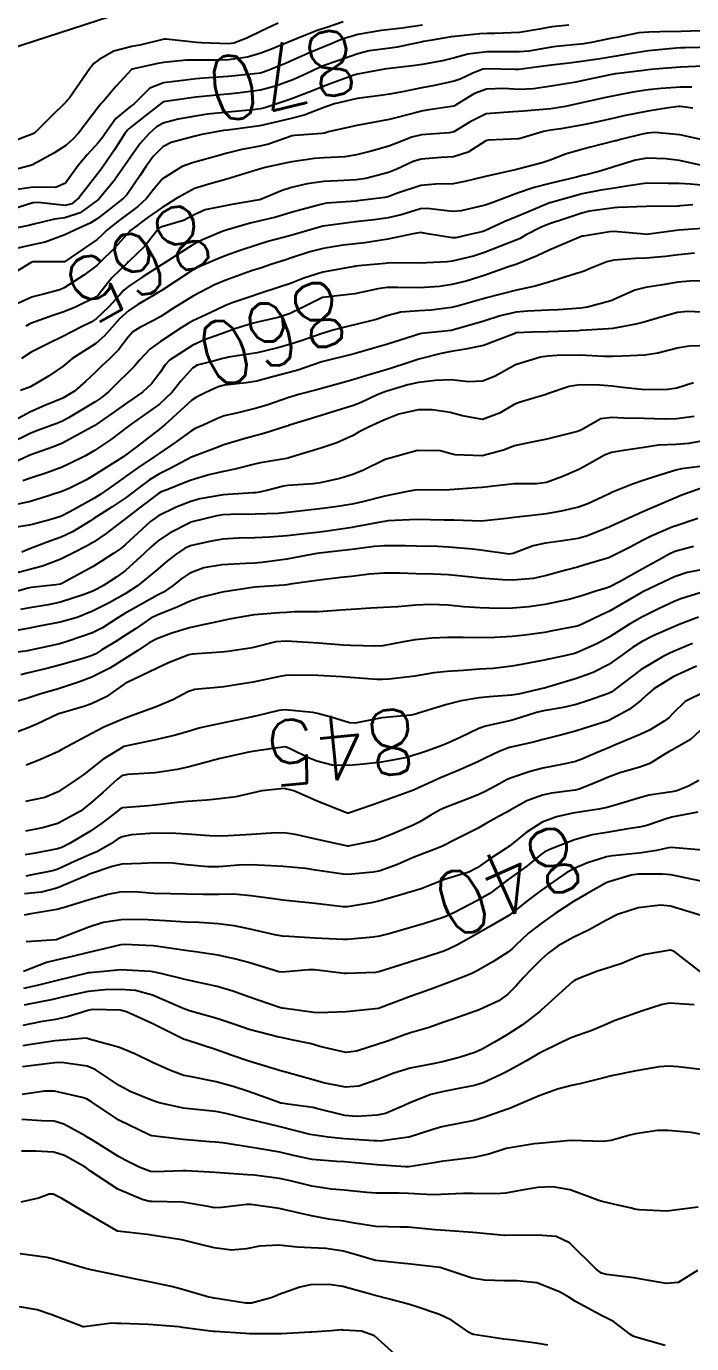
# Model space of a CAD drawing. Header units: metres. Extents: x 307586 to 320046, y 7427249 to 7434250.
# Drawn here: x 319709.1 to 319750.3, y 7429162.3 to 7429243.9 of the extents above; entities that cross this region are included whole.
import ezdxf
from ezdxf.enums import TextEntityAlignment as Align

# ---------------------------------------------------------------- set-up
doc = ezdxf.new("R2010")
doc.units = ezdxf.units.M
doc.header["$MEASUREMENT"] = 0
for name, color, linetype in [('Cotas', 45, 'Continuous'), ('Curvas de Nivel 1m', 11, 'Continuous'), ('Curvas de Nivel 5m', 15, 'Continuous'), ('Vias Primárias', 230, 'Continuous')]:
    doc.layers.add(name, color=color, linetype=linetype)
doc.styles.add('Style-STANDARD', font='STANDARD.shx')

msp = doc.modelspace()

# ---------------------------------------------------------------- linework, layer by layer
at = {"layer": 'Curvas de Nivel 1m', "flags": 128}
for points, elevation in [([(319728.719, 7429244.199), (319727.63, 7429243.833), (319727.099, 7429243.664), (319725.816, 7429243.148), (319725.682, 7429243.089), (319725.622, 7429243.064), (319724.262, 7429242.515), (319723.609, 7429242.255), (319722.786, 7429242.002), (319721.603, 7429241.847), (319720.984, 7429241.825), (319719.602, 7429241.831), (319719.011, 7429241.819), (319717.599, 7429241.68), (319717.243, 7429241.609), (319715.651, 7429241.269), (319715.608, 7429241.255), (319715.593, 7429241.247), (319714.655, 7429240.207), (319713.866, 7429239.287), (319713.729, 7429239.131), (319713.569, 7429238.939), (319712.315, 7429237.309), (319711.956, 7429236.905), (319711.541, 7429236.541), (319710.799, 7429236.063), (319709.523, 7429235.357), (319709.483, 7429235.341), (319707.517, 7429234.801)], 872), ([(319724.675, 7429244.117), (319723.627, 7429243.628), (319722.739, 7429243.183), (319721.938, 7429242.875), (319721.617, 7429242.834), (319719.945, 7429242.89), (319719.618, 7429242.912), (319717.749, 7429243.12), (319717.621, 7429243.117), (319716.12, 7429242.76), (319715.614, 7429242.667), (319714.508, 7429242.382), (319713.602, 7429241.874), (319713.278, 7429241.615), (319713.024, 7429241.299), (319711.775, 7429239.517), (319711.622, 7429239.319), (319711.572, 7429239.261), (319710.593, 7429238.3), (319709.643, 7429237.339), (319709.59, 7429237.302), (319709.552, 7429237.284), (319708.155, 7429236.75)], 873), ([(319733.632, 7429243.983), (319732.372, 7429243.81), (319731.629, 7429243.722), (319731.058, 7429243.656), (319729.626, 7429243.418), (319728.653, 7429243.115), (319727.93, 7429242.813), (319727.616, 7429242.687), (319726.514, 7429242.237), (319725.603, 7429241.825), (319725.132, 7429241.622), (319724.006, 7429241.166), (319723.708, 7429241.053), (319723.591, 7429241.022), (319723.412, 7429240.994), (319721.589, 7429240.814), (319720.089, 7429240.714), (319719.587, 7429240.669), (319718.949, 7429240.592), (319717.585, 7429240.412), (319716.743, 7429240.097), (319715.912, 7429239.267), (319715.743, 7429239.096), (319715.57, 7429238.973), (319714.63, 7429238.211), (319713.962, 7429237.286), (319713.805, 7429237.031), (319713.544, 7429236.693), (319712.865, 7429235.968), (319712.309, 7429235.308), (319711.512, 7429234.196), (319710.904, 7429233.931), (319709.509, 7429233.955), (319707.843, 7429233.701)], 871), ([(319750.839, 7429243.64), (319749.63, 7429243.596), (319748.326, 7429243.575), (319747.63, 7429243.566), (319747.016, 7429243.509), (319745.626, 7429243.232), (319745.359, 7429243.18), (319744.083, 7429242.925), (319743.697, 7429242.854), (319743.622, 7429242.842), (319741.898, 7429242.677), (319741.618, 7429242.639), (319740.199, 7429242.389), (319739.613, 7429242.33), (319738.278, 7429242.335), (319737.613, 7429242.333), (319736.439, 7429242.193), (319735.607, 7429241.958), (319734.87, 7429241.772), (319733.6, 7429241.554), (319733.163, 7429241.493), (319731.596, 7429241.305), (319731.398, 7429241.28), (319730.359, 7429241.092), (319729.718, 7429240.973), (319729.591, 7429240.947), (319729.379, 7429240.891), (319727.584, 7429240.23), (319726.805, 7429239.914), (319725.576, 7429239.448), (319725.355, 7429239.372), (319724.726, 7429239.158), (319723.863, 7429238.874), (319723.569, 7429238.805), (319723.139, 7429238.747), (319721.567, 7429238.605), (319720.305, 7429238.473), (319719.564, 7429238.359), (319718.493, 7429238.167), (319717.56, 7429237.92), (319717.135, 7429237.676), (319716.671, 7429237.259), (319716.143, 7429236.665), (319715.531, 7429235.82), (319715.31, 7429235.488), (319715.167, 7429235.274), (319714.491, 7429234.303), (319713.65, 7429233.289), (319713.573, 7429233.218), (319713.501, 7429233.159), (319712.433, 7429232.362), (319711.484, 7429232.051), (319710.833, 7429231.976), (319709.477, 7429231.638), (319709.243, 7429231.576), (319708.082, 7429231.361)], 869), ([(319751.621, 7429242.625), (319749.883, 7429242.595), (319749.62, 7429242.585), (319749.321, 7429242.565), (319747.618, 7429242.399), (319746.325, 7429242.193), (319745.615, 7429242.073), (319744.619, 7429241.914), (319743.605, 7429241.754), (319742.879, 7429241.666), (319741.601, 7429241.516), (319741.117, 7429241.448), (319739.597, 7429241.242), (319739.345, 7429241.236), (319737.597, 7429241.293), (319737.352, 7429241.257), (319736.737, 7429241.019), (319735.959, 7429240.656), (319735.588, 7429240.513), (319734.373, 7429240.254), (319733.584, 7429240.112), (319732.376, 7429239.863), (319731.579, 7429239.712), (319731.026, 7429239.638), (319729.576, 7429239.451), (319728.164, 7429239.121), (319727.571, 7429238.903), (319726.289, 7429238.419), (319725.564, 7429238.235), (319724.698, 7429238.022), (319723.559, 7429237.761), (319721.884, 7429237.523), (319721.556, 7429237.491), (319721.3, 7429237.458), (319719.966, 7429237.216), (319719.628, 7429237.143), (319719.551, 7429237.122), (319718.059, 7429236.729), (319717.541, 7429236.46), (319716.936, 7429235.852), (319716.509, 7429235.26), (319716.117, 7429234.664), (319715.508, 7429233.758), (319715.306, 7429233.471), (319715.117, 7429233.274), (319714.212, 7429232.563), (319713.483, 7429231.985), (319713.053, 7429231.722), (319712.142, 7429231.31), (319711.47, 7429230.998), (319710.252, 7429230.545), (319709.463, 7429230.374), (319708.189, 7429230.088)], 868), ([(319750.997, 7429241.458), (319749.608, 7429241.391), (319747.982, 7429241.26), (319747.606, 7429241.221), (319747.317, 7429241.181), (319745.604, 7429240.977), (319745.546, 7429240.968), (319745.253, 7429240.913), (319743.891, 7429240.626), (319743.589, 7429240.562), (319743.116, 7429240.464), (319741.585, 7429240.204), (319740.505, 7429240.05), (319739.583, 7429240.014), (319738.651, 7429240.061), (319737.583, 7429240.017), (319736.838, 7429239.76), (319735.664, 7429239.029), (319735.612, 7429238.99), (319735.572, 7429238.974), (319733.897, 7429238.719), (319733.569, 7429238.658), (319733.022, 7429238.513), (319731.564, 7429238.152), (319730.661, 7429237.99), (319729.56, 7429237.772), (319727.811, 7429237.381), (319727.555, 7429237.302), (319727.413, 7429237.273), (319725.713, 7429237.148), (319725.568, 7429237.134), (319725.553, 7429237.135), (319724.082, 7429236.627), (319723.543, 7429236.497), (319722.443, 7429236.283), (319721.536, 7429236.063), (319720.86, 7429235.879), (319719.527, 7429235.5), (319719.312, 7429235.437), (319718.749, 7429235.232), (319717.515, 7429234.48), (319716.957, 7429233.807), (319716.527, 7429233.26), (319715.993, 7429232.767), (319715.49, 7429232.386), (319714.853, 7429231.905), (319714.084, 7429231.284), (319713.771, 7429230.986), (319713.467, 7429230.723), (319711.453, 7429229.32), (319709.471, 7429229.322), (319709.453, 7429229.314), (319709.397, 7429229.285), (319707.44, 7429228.11)], 867), ([(319750.295, 7429240.151), (319749.592, 7429240.15), (319748.395, 7429240.073), (319747.589, 7429239.979), (319746.647, 7429239.839), (319745.584, 7429239.639), (319744.984, 7429239.511), (319743.576, 7429239.198), (319742.481, 7429238.946), (319741.571, 7429238.802), (319739.88, 7429238.667), (319739.569, 7429238.636), (319739.208, 7429238.625), (319737.568, 7429238.506), (319736.573, 7429238.009), (319735.556, 7429237.385), (319735.274, 7429237.315), (319733.554, 7429237.206), (319732.952, 7429237.059), (319731.967, 7429236.653), (319731.544, 7429236.496), (319730.444, 7429236.186), (319729.536, 7429235.95), (319728.809, 7429235.836), (319727.533, 7429235.775), (319726.936, 7429235.731), (319725.528, 7429235.519), (319725.222, 7429235.458), (319723.885, 7429235.166), (319723.593, 7429235.098), (319723.522, 7429235.076), (319723.383, 7429235.033), (319721.515, 7429234.442), (319720.537, 7429234.186), (319719.509, 7429233.871), (319718.353, 7429233.237), (319717.831, 7429232.912), (319717.495, 7429232.704), (319716.642, 7429232.102), (319715.532, 7429231.269), (319715.502, 7429231.241), (319715.472, 7429231.209), (319714.559, 7429230.182), (319713.641, 7429229.288), (319713.547, 7429229.194), (319713.451, 7429229.101), (319712.651, 7429228.508), (319711.437, 7429227.717), (319711.161, 7429227.597), (319710.146, 7429227.333), (319709.577, 7429227.192), (319709.43, 7429227.144), (319708.189, 7429226.591)], 866), ([(319751.141, 7429236.844), (319749.556, 7429237.206), (319748.016, 7429237.341), (319747.557, 7429237.297), (319747.217, 7429237.232), (319745.89, 7429236.907), (319745.626, 7429236.836), (319745.552, 7429236.819), (319744.03, 7429236.441), (319743.544, 7429236.316), (319742.479, 7429236.005), (319741.533, 7429235.635), (319741.038, 7429235.457), (319739.524, 7429235.061), (319739.455, 7429235.05), (319739.17, 7429234.985), (319737.519, 7429234.619), (319736.236, 7429234.302), (319735.514, 7429234.168), (319734.417, 7429234.138), (319733.513, 7429234.06), (319732.007, 7429233.571), (319731.506, 7429233.361), (319731.282, 7429233.306), (319729.601, 7429233.099), (319729.513, 7429233.09), (319727.671, 7429232.956), (319727.5, 7429232.926), (319726.08, 7429232.559), (319725.491, 7429232.381), (319724.547, 7429232.1), (319723.483, 7429231.845), (319722.942, 7429231.717), (319721.474, 7429231.297), (319721.402, 7429231.273), (319721.226, 7429231.202), (319719.991, 7429230.692), (319719.465, 7429230.425), (319717.617, 7429229.248), (319717.452, 7429229.139), (319716.314, 7429228.392), (319715.439, 7429227.832), (319715.136, 7429227.573), (319714.872, 7429227.276), (319714.182, 7429226.522), (319713.411, 7429225.805), (319713.101, 7429225.601), (319712.512, 7429225.303), (319711.397, 7429224.718), (319710.454, 7429224.267), (319709.387, 7429223.728), (319708.782, 7429223.349)], 864), ([(319751.112, 7429235.262), (319749.534, 7429235.605), (319748.692, 7429235.717), (319747.536, 7429235.75), (319746.802, 7429235.629), (319745.528, 7429235.226), (319745.291, 7429235.148), (319744.541, 7429234.92), (319743.733, 7429234.716), (319743.52, 7429234.671), (319743.161, 7429234.577), (319741.515, 7429234.187), (319740.543, 7429233.939), (319739.509, 7429233.579), (319737.976, 7429233.003), (319737.632, 7429232.877), (319737.5, 7429232.836), (319736.022, 7429232.498), (319735.494, 7429232.456), (319733.911, 7429232.632), (319733.496, 7429232.607), (319732.309, 7429232.249), (319731.488, 7429232.052), (319730.636, 7429231.938), (319729.483, 7429231.8), (319728.861, 7429231.731), (319727.479, 7429231.53), (319727.154, 7429231.457), (319726.102, 7429231.144), (319725.62, 7429231), (319725.471, 7429230.958), (319724.044, 7429230.588), (319723.465, 7429230.412), (319722.279, 7429230.006), (319721.458, 7429229.722), (319721.085, 7429229.575), (319720.232, 7429229.212), (319719.691, 7429228.977), (319719.449, 7429228.846), (319718.338, 7429228.133), (319717.436, 7429227.537), (319717.261, 7429227.425), (319716.979, 7429227.255), (319716.001, 7429226.688), (319715.418, 7429226.302), (319714.873, 7429225.813), (319714.398, 7429225.28), (319713.94, 7429224.742), (319713.393, 7429224.278), (319711.912, 7429223.312), (319711.616, 7429223.08), (319711.376, 7429222.871), (319710.454, 7429222.242), (319709.357, 7429221.594), (319709.184, 7429221.515), (319708.729, 7429221.349)], 863), ([(319751.515, 7429234.023), (319750.219, 7429234.15), (319749.516, 7429234.176), (319748.837, 7429234.191), (319747.516, 7429234.196), (319746.379, 7429234.036), (319745.513, 7429233.896), (319744.662, 7429233.768), (319743.509, 7429233.537), (319741.534, 7429232.99), (319741.503, 7429232.984), (319741.486, 7429232.978), (319741.437, 7429232.961), (319740.075, 7429232.393), (319739.49, 7429232.146), (319738.677, 7429231.8), (319737.477, 7429231.255), (319737.297, 7429231.191), (319736.562, 7429231.019), (319735.677, 7429230.822), (319735.471, 7429230.812), (319734.05, 7429231.044), (319733.474, 7429231.139), (319733.393, 7429231.133), (319733.049, 7429231.056), (319731.47, 7429230.739), (319730.05, 7429230.512), (319729.466, 7429230.445), (319728.718, 7429230.363), (319727.463, 7429230.16), (319726.651, 7429229.948), (319725.457, 7429229.548), (319725.158, 7429229.451), (319724.233, 7429229.162), (319723.651, 7429228.968), (319723.45, 7429228.902), (319723.035, 7429228.762), (319721.443, 7429228.194), (319720.75, 7429227.897), (319719.433, 7429227.22), (319718.2, 7429226.459), (319717.413, 7429225.951), (319716.974, 7429225.69), (319716.127, 7429225.263), (319715.682, 7429224.985), (319715.397, 7429224.667), (319714.795, 7429223.87), (319714.194, 7429223.282), (319713.77, 7429222.893), (319713.371, 7429222.502), (319712.753, 7429221.908), (319712.067, 7429221.309), (319711.348, 7429220.874), (319710.242, 7429220.432), (319709.34, 7429220.042), (319708.092, 7429219.359)], 862), ([(319750.357, 7429232.851), (319749.569, 7429232.792), (319749.502, 7429232.785), (319749.422, 7429232.781), (319747.502, 7429232.754), (319745.716, 7429232.693), (319745.501, 7429232.678), (319743.954, 7429232.469), (319743.494, 7429232.352), (319742.445, 7429231.989), (319741.484, 7429231.685), (319740.962, 7429231.483), (319739.998, 7429230.975), (319739.665, 7429230.784), (319739.47, 7429230.694), (319738.983, 7429230.502), (319737.462, 7429229.904), (319736.787, 7429229.689), (319735.456, 7429229.374), (319735.157, 7429229.332), (319733.455, 7429229.251), (319731.639, 7429229.261), (319731.455, 7429229.245), (319731.312, 7429229.224), (319729.889, 7429229.096), (319729.499, 7429229.053), (319729.452, 7429229.048), (319729.388, 7429229.037), (319727.448, 7429228.686), (319726.277, 7429228.309), (319725.441, 7429227.996), (319724.816, 7429227.779), (319723.434, 7429227.318), (319723.018, 7429227.176), (319721.837, 7429226.783), (319721.424, 7429226.616), (319720.464, 7429226.163), (319719.41, 7429225.68), (319719.114, 7429225.518), (319718.684, 7429225.231), (319717.394, 7429224.399), (319716.728, 7429223.918), (319716.117, 7429223.263), (319715.787, 7429222.856), (319715.371, 7429222.444), (319714.773, 7429221.865), (319714.178, 7429221.282), (319713.727, 7429220.908), (319713.347, 7429220.655), (319711.697, 7429219.675), (319711.334, 7429219.466), (319711.233, 7429219.422), (319710.978, 7429219.324), (319709.784, 7429218.879), (319709.326, 7429218.689), (319708.017, 7429218.056)], 861), ([(319750.456, 7429229.863), (319749.467, 7429229.77), (319748.679, 7429229.657), (319747.463, 7429229.557), (319746.821, 7429229.538), (319745.461, 7429229.424), (319745.046, 7429229.325), (319744.008, 7429228.924), (319743.628, 7429228.751), (319743.45, 7429228.686), (319743.106, 7429228.592), (319741.444, 7429228.064), (319740.592, 7429227.818), (319739.439, 7429227.573), (319737.497, 7429227.073), (319737.433, 7429227.052), (319737.401, 7429227.042), (319737.299, 7429227.011), (319735.858, 7429226.594), (319735.425, 7429226.497), (319734.133, 7429226.332), (319733.421, 7429226.289), (319732.279, 7429226.208), (319731.416, 7429225.981), (319730.746, 7429225.753), (319729.408, 7429225.427), (319729.138, 7429225.373), (319728.148, 7429225.119), (319727.401, 7429224.898), (319726.101, 7429224.437), (319725.393, 7429224.203), (319724.573, 7429223.976), (319723.388, 7429223.691), (319721.618, 7429223.429), (319721.385, 7429223.37), (319721.251, 7429223.335), (319720.738, 7429223.206), (319719.675, 7429222.92), (319719.376, 7429222.744), (319718.649, 7429221.946), (319718.094, 7429221.239), (319717.346, 7429220.519), (319715.582, 7429219.266), (319715.331, 7429219.087), (319714.298, 7429218.305), (319713.316, 7429217.641), (319712.706, 7429217.299), (319711.782, 7429216.837), (319711.302, 7429216.617), (319710.363, 7429216.264), (319709.291, 7429215.898), (319708.866, 7429215.765)], 859), ([(319751.446, 7429228.162), (319750.165, 7429228.133), (319749.445, 7429228.062), (319748.475, 7429227.906), (319747.441, 7429227.741), (319746.765, 7429227.572), (319745.433, 7429226.968), (319745.398, 7429226.945), (319745.292, 7429226.911), (319743.83, 7429226.523), (319743.426, 7429226.463), (319742.014, 7429226.362), (319741.423, 7429226.329), (319740.122, 7429226.273), (319739.421, 7429226.203), (319738.437, 7429225.976), (319737.413, 7429225.654), (319736.924, 7429225.501), (319735.404, 7429225.077), (319735.367, 7429225.067), (319735.015, 7429225.034), (319733.569, 7429224.881), (319733.401, 7429224.844), (319733.082, 7429224.737), (319731.394, 7429224.205), (319730.525, 7429223.955), (319729.388, 7429223.634), (319727.383, 7429223.13), (319725.893, 7429222.624), (319725.373, 7429222.477), (319724.334, 7429222.195), (319723.364, 7429221.936), (319722.708, 7429221.835), (319721.36, 7429221.69), (319720.974, 7429221.588), (319720.162, 7429221.212), (319719.624, 7429220.943), (319719.348, 7429220.756), (319717.669, 7429219.237), (319717.483, 7429219.087), (319717.33, 7429218.968), (319715.973, 7429217.914), (319715.314, 7429217.404), (319715.239, 7429217.346), (319715.121, 7429217.272), (319714.008, 7429216.577), (319713.295, 7429216.106), (319712.783, 7429215.805), (319711.789, 7429215.312), (319711.281, 7429215.097), (319709.949, 7429214.66), (319709.274, 7429214.463), (319708.349, 7429214.272)], 858), ([(319751.423, 7429226.195), (319750.028, 7429226.25), (319749.423, 7429226.181), (319748.385, 7429225.909), (319747.414, 7429225.617), (319746.838, 7429225.469), (319745.407, 7429225.204), (319745.145, 7429225.175), (319743.405, 7429225.068), (319743.274, 7429225.062), (319741.404, 7429225.001), (319741.365, 7429224.998), (319740.403, 7429224.97), (319739.452, 7429224.929), (319739.402, 7429224.921), (319739.289, 7429224.869), (319737.394, 7429224.141), (319736.291, 7429223.92), (319735.39, 7429223.768), (319734.779, 7429223.646), (319733.385, 7429223.297), (319732.657, 7429223.061), (319731.711, 7429222.742), (319731.376, 7429222.644), (319730.172, 7429222.29), (319729.367, 7429222.037), (319728.639, 7429221.835), (319727.358, 7429221.488), (319727.072, 7429221.409), (319726.029, 7429221.14), (319725.351, 7429220.932), (319724.035, 7429220.474), (319723.344, 7429220.26), (319722.113, 7429219.961), (319721.339, 7429219.781), (319720.918, 7429219.624), (319720.038, 7429219.213), (319719.549, 7429218.999), (319719.329, 7429218.875), (319718.373, 7429218.179), (319717.315, 7429217.447), (319717.002, 7429217.245), (319715.999, 7429216.563), (319715.295, 7429216.063), (319714.831, 7429215.733), (319714.199, 7429215.281), (319713.656, 7429214.91), (319713.277, 7429214.675), (319711.791, 7429213.835), (319711.265, 7429213.571), (319711.081, 7429213.505), (319710.462, 7429213.328), (319709.527, 7429213.069), (319709.258, 7429213.013), (319707.824, 7429212.785)], 857), ([(319751.396, 7429224.151), (319750.135, 7429224.113), (319749.394, 7429223.975), (319748.186, 7429223.667), (319747.39, 7429223.546), (319745.98, 7429223.495), (319745.388, 7429223.459), (319744.846, 7429223.458), (319743.389, 7429223.541), (319741.956, 7429223.519), (319741.388, 7429223.49), (319740.926, 7429223.426), (319739.449, 7429222.979), (319739.399, 7429222.963), (319739.383, 7429222.953), (319738.113, 7429222.252), (319737.367, 7429221.928), (319736.476, 7429221.903), (319735.368, 7429222.024), (319734.43, 7429221.976), (319733.365, 7429221.844), (319732.72, 7429221.702), (319731.356, 7429221.298), (319731.194, 7429221.243), (319730.813, 7429221.085), (319729.822, 7429220.621), (319729.346, 7429220.439), (319728.335, 7429220.118), (319727.34, 7429219.806), (319725.388, 7429219.204), (319725.333, 7429219.186), (319725.306, 7429219.178), (319725.219, 7429219.151), (319723.796, 7429218.697), (319723.327, 7429218.571), (319722.49, 7429218.348), (319721.321, 7429217.983), (319720.75, 7429217.774), (319719.313, 7429217.22), (319718.006, 7429216.529), (319717.297, 7429216.182), (319716.712, 7429215.828), (319715.97, 7429215.26), (319715.278, 7429214.733), (319714.406, 7429214.144), (319713.264, 7429213.419), (319713.06, 7429213.293), (319711.953, 7429212.609), (319711.247, 7429212.282), (319710.544, 7429212.026), (319709.236, 7429211.526), (319709.104, 7429211.472), (319708.817, 7429211.344)], 856), ([(319750.452, 7429219.743), (319749.344, 7429219.604), (319748.628, 7429219.583), (319747.344, 7429219.618), (319746.088, 7429219.643), (319745.341, 7429219.681), (319744.663, 7429219.593), (319743.459, 7429218.929), (319743.378, 7429218.884), (319743.332, 7429218.859), (319743.224, 7429218.823), (319741.327, 7429218.335), (319740.179, 7429218.117), (319739.322, 7429217.924), (319738.641, 7429217.666), (319737.316, 7429217.318), (319735.655, 7429217.363), (319735.317, 7429217.453), (319734.724, 7429217.631), (319733.319, 7429217.647), (319731.313, 7429217.08), (319729.968, 7429216.428), (319729.299, 7429216.149), (319728.493, 7429215.91), (319727.291, 7429215.637), (319726.846, 7429215.57), (319725.288, 7429215.47), (319725.009, 7429215.431), (319723.977, 7429215.163), (319723.416, 7429215.035), (319723.281, 7429215.021), (319723.129, 7429215.019), (319721.28, 7429214.887), (319719.841, 7429214.651), (319719.276, 7429214.49), (319718.368, 7429214.133), (319717.266, 7429213.589), (319716.778, 7429213.247), (319715.989, 7429212.522), (319715.241, 7429211.808), (319714.943, 7429211.568), (319714.508, 7429211.277), (319713.737, 7429210.776), (319713.225, 7429210.462), (319711.323, 7429209.427), (319711.213, 7429209.367), (319711.176, 7429209.357), (319710.92, 7429209.323), (319709.394, 7429209.154), (319709.21, 7429209.119), (319707.831, 7429208.727)], 854), ([(319751.328, 7429218.299), (319750.106, 7429218.072), (319749.324, 7429218.018), (319748.233, 7429217.962), (319747.322, 7429217.833), (319746.061, 7429217.64), (319745.319, 7429217.514), (319744.883, 7429217.349), (319744.121, 7429216.922), (319743.614, 7429216.621), (319743.306, 7429216.464), (319742.243, 7429216.002), (319741.293, 7429215.66), (319740.676, 7429215.582), (319739.292, 7429215.576), (319738.759, 7429215.517), (319737.288, 7429215.353), (319736.964, 7429215.329), (319735.285, 7429215.195), (319735.129, 7429215.188), (319733.285, 7429215.197), (319733.154, 7429215.183), (319732.485, 7429215.062), (319731.28, 7429214.819), (319729.913, 7429214.457), (319729.275, 7429214.319), (319728.226, 7429214.158), (319727.272, 7429214.02), (319726.01, 7429213.879), (319725.269, 7429213.804), (319724.678, 7429213.747), (319723.268, 7429213.688), (319721.758, 7429213.682), (319721.267, 7429213.654), (319720.883, 7429213.587), (319719.363, 7429213.219), (319719.286, 7429213.196), (319719.262, 7429213.191), (319717.96, 7429212.526), (319717.245, 7429212.045), (319716.82, 7429211.666), (319716.382, 7429211.253), (319715.222, 7429210.215), (319714.685, 7429209.809), (319713.871, 7429209.283), (319713.454, 7429209.044), (319713.209, 7429208.928), (319712.6, 7429208.695), (319711.197, 7429208.24), (319710.44, 7429208.081), (319709.191, 7429207.883), (319708.737, 7429207.798)], 853), ([(319751.311, 7429216.703), (319749.662, 7429216.502), (319749.306, 7429216.427), (319748.117, 7429216.055), (319747.296, 7429215.781), (319746.621, 7429215.562), (319745.284, 7429215.013), (319745.217, 7429214.977), (319745.09, 7429214.912), (319743.858, 7429214.343), (319743.275, 7429214.131), (319742.201, 7429213.875), (319741.27, 7429213.71), (319740.599, 7429213.638), (319739.268, 7429213.497), (319738.826, 7429213.426), (319737.266, 7429213.267), (319735.564, 7429213.324), (319735.266, 7429213.332), (319734.97, 7429213.329), (319733.266, 7429213.357), (319731.469, 7429213.281), (319731.265, 7429213.25), (319731.124, 7429213.222), (319730.46, 7429213.088), (319729.451, 7429212.908), (319729.26, 7429212.877), (319727.724, 7429212.648), (319727.255, 7429212.59), (319725.953, 7429212.439), (319725.251, 7429212.361), (319724.134, 7429212.277), (319723.249, 7429212.23), (319722.229, 7429212.204), (319721.247, 7429212.138), (319720.455, 7429211.998), (319719.241, 7429211.73), (319718.882, 7429211.579), (319718.368, 7429211.229), (319717.733, 7429210.73), (319717.223, 7429210.296), (319715.974, 7429209.259), (319715.208, 7429208.757), (319714.251, 7429208.23), (319713.197, 7429207.688), (319712.228, 7429207.304), (319711.18, 7429207.009), (319709.781, 7429206.73), (319709.176, 7429206.613), (319708.103, 7429206.422)], 852), ([(319750.841, 7429215.293), (319749.626, 7429214.857), (319749.384, 7429214.757), (319749.281, 7429214.713), (319747.99, 7429214.159), (319747.273, 7429213.844), (319745.299, 7429212.945), (319745.263, 7429212.928), (319745.225, 7429212.91), (319743.833, 7429212.345), (319743.252, 7429212.188), (319742.167, 7429212.028), (319741.247, 7429211.907), (319740.479, 7429211.733), (319739.237, 7429211.259), (319738.992, 7429211.227), (319737.24, 7429211.459), (319736.726, 7429211.523), (319735.242, 7429211.66), (319734.578, 7429211.702), (319733.243, 7429211.719), (319732.576, 7429211.727), (319731.243, 7429211.73), (319730.642, 7429211.686), (319729.239, 7429211.512), (319728.872, 7429211.47), (319727.235, 7429211.288), (319727.088, 7429211.269), (319726.419, 7429211.132), (319725.23, 7429210.908), (319723.691, 7429210.702), (319723.228, 7429210.663), (319722.683, 7429210.634), (319721.226, 7429210.551), (319720.074, 7429210.362), (319719.221, 7429210.042), (319718.728, 7429209.715), (319718.118, 7429209.231), (319717.574, 7429208.872), (319717.207, 7429208.679), (319715.86, 7429207.921), (319715.196, 7429207.533), (319715.031, 7429207.435), (319714.758, 7429207.274), (319713.802, 7429206.665), (319713.179, 7429206.348), (319711.684, 7429205.825), (319711.166, 7429205.673), (319710.881, 7429205.608), (319709.635, 7429205.335), (319709.251, 7429205.251), (319709.162, 7429205.233), (319707.504, 7429205.012)], 851), ([(319750.4, 7429211.7), (319749.248, 7429211.377), (319748.887, 7429211.224), (319748.272, 7429210.87), (319747.606, 7429210.5), (319747.227, 7429210.292), (319745.828, 7429209.51), (319745.216, 7429209.2), (319745.005, 7429209.122), (319744.361, 7429208.919), (319743.49, 7429208.647), (319743.209, 7429208.559), (319742.682, 7429208.412), (319741.204, 7429208.098), (319740.213, 7429207.96), (319739.202, 7429207.882), (319738.327, 7429207.863), (319737.202, 7429207.888), (319736.153, 7429207.966), (319735.203, 7429208.059), (319734.144, 7429208.1), (319733.203, 7429208.053), (319732.096, 7429207.96), (319731.201, 7429207.906), (319730.423, 7429207.865), (319729.2, 7429207.8), (319728.559, 7429207.747), (319727.198, 7429207.652), (319725.693, 7429207.638), (319725.198, 7429207.61), (319724.774, 7429207.577), (319723.196, 7429207.462), (319721.65, 7429207.193), (319721.289, 7429207.101), (319721.191, 7429207.08), (319719.642, 7429206.76), (319719.184, 7429206.651), (319718.09, 7429206.32), (319717.174, 7429205.979), (319716.697, 7429205.72), (319715.989, 7429205.258), (319715.157, 7429204.715), (319714.269, 7429204.161), (319713.146, 7429203.592), (319712.378, 7429203.301), (319711.456, 7429202.997), (319711.137, 7429202.896), (319709.927, 7429202.536), (319709.127, 7429202.285), (319708.401, 7429202.07)], 849), ([(319751.235, 7429210.302), (319750.007, 7429210.077), (319749.227, 7429209.811), (319748.573, 7429209.513), (319747.273, 7429208.879), (319747.233, 7429208.859), (319747.213, 7429208.849), (319747.13, 7429208.8), (319745.201, 7429207.695), (319744.674, 7429207.439), (319743.593, 7429206.926), (319743.325, 7429206.795), (319743.19, 7429206.748), (319741.679, 7429206.46), (319741.184, 7429206.375), (319739.959, 7429206.194), (319739.18, 7429206.116), (319738.107, 7429206.063), (319737.179, 7429206.04), (319736.145, 7429206.049), (319735.178, 7429206.056), (319734.204, 7429206.014), (319733.176, 7429205.915), (319732.44, 7429205.795), (319731.17, 7429205.55), (319730.736, 7429205.518), (319729.17, 7429205.564), (319728.692, 7429205.583), (319727.172, 7429205.703), (319726.552, 7429205.75), (319725.173, 7429205.831), (319724.542, 7429205.786), (319723.167, 7429205.441), (319722.949, 7429205.39), (319721.565, 7429205.194), (319721.162, 7429205.147), (319719.359, 7429205.02), (319719.161, 7429204.981), (319717.901, 7429204.487), (319717.152, 7429204.132), (319715.342, 7429203.267), (319715.205, 7429203.206), (319715.141, 7429203.171), (319714.031, 7429202.38), (319713.123, 7429201.94), (319712.641, 7429201.776), (319711.113, 7429201.334), (319711.075, 7429201.32), (319709.745, 7429200.695), (319709.104, 7429200.424), (319708.318, 7429200.131)], 848), ([(319750.876, 7429208.843), (319749.614, 7429208.451), (319749.207, 7429208.29), (319748.242, 7429207.83), (319747.197, 7429207.323), (319746.437, 7429206.891), (319745.691, 7429206.397), (319745.18, 7429206.068), (319744.423, 7429205.669), (319743.165, 7429205.097), (319743.041, 7429205.055), (319742.518, 7429204.94), (319741.16, 7429204.657), (319739.748, 7429204.383), (319739.156, 7429204.27), (319738.005, 7429204.141), (319737.154, 7429204.086), (319736.156, 7429204.018), (319735.152, 7429203.958), (319734.329, 7429203.861), (319733.149, 7429203.658), (319731.553, 7429203.48), (319731.147, 7429203.447), (319730.786, 7429203.444), (319729.148, 7429203.577), (319728.633, 7429203.62), (319727.149, 7429203.695), (319725.728, 7429203.721), (319725.148, 7429203.703), (319724.679, 7429203.623), (319723.144, 7429203.294), (319722.473, 7429203.18), (319721.33, 7429203.007), (319721.14, 7429202.982), (319719.514, 7429202.84), (319719.135, 7429202.72), (319718.16, 7429202.198), (319717.121, 7429201.763), (319716.743, 7429201.621), (319715.774, 7429201.26), (319715.11, 7429201.019), (319713.89, 7429200.497), (319713.101, 7429200.093), (319711.647, 7429199.312), (319711.297, 7429199.11), (319711.088, 7429198.995), (319709.928, 7429198.484), (319709.075, 7429198.137)], 847), ([(319750.721, 7429207.322), (319749.526, 7429206.857), (319749.289, 7429206.762), (319749.191, 7429206.721), (319747.901, 7429206.154), (319747.177, 7429205.794), (319746.617, 7429205.442), (319745.884, 7429204.899), (319745.158, 7429204.389), (319744.187, 7429203.886), (319743.149, 7429203.514), (319741.304, 7429202.958), (319741.176, 7429202.926), (319741.142, 7429202.915), (319739.566, 7429202.546), (319739.135, 7429202.477), (319737.741, 7429202.386), (319737.133, 7429202.325), (319736.023, 7429202.123), (319735.126, 7429201.908), (319734.454, 7429201.706), (319733.116, 7429201.284), (319732.923, 7429201.246), (319731.113, 7429201.08), (319729.451, 7429200.755), (319729.11, 7429200.776), (319727.958, 7429201.112), (319727.116, 7429201.353), (319726.838, 7429201.403), (319725.119, 7429201.568), (319724.735, 7429201.537), (319723.204, 7429201.169), (319723.13, 7429201.153), (319723.113, 7429201.149), (319723.087, 7429201.145), (319721.108, 7429200.736), (319719.862, 7429200.456), (319719.103, 7429200.242), (319718.317, 7429200.012), (319717.098, 7429199.722), (319715.119, 7429199.296), (319715.093, 7429199.286), (319715.063, 7429199.27), (319713.849, 7429198.519), (319713.072, 7429197.889), (319712.736, 7429197.627), (319712.259, 7429197.302), (319711.055, 7429196.485), (319710.239, 7429196.14), (319709.048, 7429195.893)], 846), ([(319750.597, 7429204.285), (319749.15, 7429203.615), (319747.955, 7429202.872), (319747.512, 7429202.502), (319747.132, 7429202.143), (319746.417, 7429201.598), (319745.152, 7429200.909), (319745.113, 7429200.895), (319743.619, 7429200.413), (319743.106, 7429200.246), (319742.164, 7429200.005), (319741.101, 7429199.746), (319740.486, 7429199.579), (319739.096, 7429199.263), (319738.877, 7429199.2), (319738.376, 7429198.987), (319737.513, 7429198.571), (319737.087, 7429198.368), (319735.925, 7429197.861), (319735.078, 7429197.501), (319734.745, 7429197.365), (319734.012, 7429197.041), (319733.377, 7429196.739), (319733.066, 7429196.607), (319731.934, 7429196.192), (319731.055, 7429195.865), (319730.475, 7429195.662), (319729.044, 7429195.175), (319728.965, 7429195.18), (319727.055, 7429195.929), (319725.645, 7429196.561), (319725.066, 7429196.703), (319723.667, 7429196.56), (319723.061, 7429196.405), (319722.068, 7429196.175), (319721.056, 7429196.053), (319720.275, 7429195.987), (319719.053, 7429195.903), (319718.439, 7429195.839), (319717.049, 7429195.663), (319716.66, 7429195.634), (319715.047, 7429195.509), (319714.888, 7429195.428), (319714.708, 7429195.273), (319713.769, 7429194.549), (319713.03, 7429194.041), (319711.8, 7429193.308), (319711.289, 7429193.046), (319711.017, 7429192.954), (319709.658, 7429192.688), (319709.012, 7429192.586)], 844), ([(319751.142, 7429202.72), (319749.895, 7429202.093), (319749.12, 7429201.356), (319748.887, 7429201.092), (319748.596, 7429200.865), (319747.669, 7429200.313), (319747.104, 7429200.037), (319745.623, 7429199.427), (319745.096, 7429199.21), (319744.883, 7429199.125), (319744.395, 7429198.917), (319743.494, 7429198.521), (319743.087, 7429198.378), (319742.353, 7429198.208), (319741.083, 7429197.952), (319740.296, 7429197.753), (319739.077, 7429197.344), (319738.828, 7429197.23), (319738.384, 7429196.987), (319737.535, 7429196.526), (319737.063, 7429196.308), (319736.125, 7429195.946), (319735.05, 7429195.531), (319734.708, 7429195.374), (319734.133, 7429195.039), (319733.45, 7429194.635), (319733.037, 7429194.432), (319731.897, 7429193.932), (319731.028, 7429193.574), (319730.648, 7429193.463), (319729.023, 7429193.128), (319728.996, 7429193.128), (319727.027, 7429193.566), (319725.75, 7429193.859), (319725.031, 7429193.96), (319724.252, 7429193.936), (319723.03, 7429193.852), (319721.607, 7429193.769), (319721.028, 7429193.751), (319720.457, 7429193.778), (319719.029, 7429193.87), (319718.347, 7429193.91), (319717.03, 7429193.941), (319715.599, 7429193.831), (319715.027, 7429193.708), (319714.739, 7429193.56), (319714.326, 7429193.277), (319713.494, 7429192.807), (319713.012, 7429192.589), (319712.113, 7429192.197), (319710.998, 7429191.686), (319710.719, 7429191.601), (319709.357, 7429191.336), (319709.052, 7429191.28)], 843), ([(319751.119, 7429200.589), (319750.212, 7429199.739), (319749.095, 7429199.092), (319748.938, 7429199.018), (319748.69, 7429198.864), (319747.701, 7429198.259), (319747.084, 7429198.033), (319745.845, 7429197.663), (319745.078, 7429197.378), (319744.746, 7429197.243), (319744.007, 7429196.921), (319743.333, 7429196.663), (319743.068, 7429196.605), (319741.612, 7429196.404), (319741.063, 7429196.29), (319740.09, 7429195.937), (319739.049, 7429195.355), (319738.811, 7429195.218), (319738.364, 7429194.987), (319737.524, 7429194.509), (319737.035, 7429194.221), (319735.419, 7429193.416), (319735.025, 7429193.217), (319734.899, 7429193.156), (319734.617, 7429193.034), (319733.475, 7429192.586), (319733.013, 7429192.4), (319732.068, 7429192.003), (319731.001, 7429191.608), (319730.569, 7429191.514), (319728.997, 7429191.382), (319728.705, 7429191.395), (319727.001, 7429191.652), (319726.392, 7429191.739), (319725.004, 7429191.868), (319724.244, 7429191.918), (319723.005, 7429191.981), (319722.236, 7429191.95), (319721.003, 7429191.849), (319720.359, 7429191.85), (319719.004, 7429191.976), (319718.165, 7429192.069), (319717.006, 7429192.086), (319716.199, 7429192.058), (319715.004, 7429192.022), (319714.402, 7429191.876), (319712.994, 7429191.385), (319712.927, 7429191.357), (319712.791, 7429191.293), (319710.985, 7429190.52), (319710.033, 7429190.279), (319708.981, 7429190.167)], 842), ([(319750.724, 7429197.196), (319750.101, 7429196.85), (319749.366, 7429196.56), (319749.067, 7429196.494), (319747.655, 7429196.283), (319747.062, 7429196.131), (319746.115, 7429195.837), (319745.052, 7429195.534), (319744.551, 7429195.415), (319743.047, 7429195.197), (319742.819, 7429195.161), (319741.913, 7429194.947), (319741.039, 7429194.616), (319740.032, 7429193.971), (319739.025, 7429193.152), (319738.927, 7429193.078), (319738.776, 7429192.982), (319737.717, 7429192.288), (319737.005, 7429191.786), (319736.486, 7429191.522), (319734.994, 7429191.071), (319734.964, 7429191.06), (319734.886, 7429191.031), (319733.543, 7429190.489), (319732.986, 7429190.313), (319731.922, 7429190.006), (319730.979, 7429189.732), (319730.454, 7429189.609), (319728.976, 7429189.369), (319728.709, 7429189.369), (319726.978, 7429189.586), (319725.567, 7429189.729), (319724.979, 7429189.789), (319724.254, 7429189.884), (319722.982, 7429190.061), (319721.944, 7429190.147), (319720.982, 7429190.133), (319720.066, 7429190.125), (319718.982, 7429190.155), (319718.036, 7429190.176), (319716.983, 7429190.204), (319716.009, 7429190.28), (319714.983, 7429190.302), (319714.134, 7429190.126), (319712.978, 7429189.8), (319711.367, 7429189.314), (319710.971, 7429189.205), (319709.365, 7429188.938), (319708.966, 7429188.852)], 841), ([(319750.976, 7429192.888), (319749.025, 7429193.046), (319748.855, 7429193.032), (319748.102, 7429192.869), (319747.191, 7429192.708), (319747.02, 7429192.688), (319745.39, 7429192.532), (319745.016, 7429192.463), (319743.832, 7429192.101), (319743.005, 7429191.742), (319742.491, 7429191.447), (319741.745, 7429190.949), (319740.987, 7429190.403), (319740.165, 7429189.784), (319739.157, 7429188.978), (319739.055, 7429188.897), (319738.971, 7429188.838), (319737.8, 7429188.156), (319736.96, 7429187.667), (319735.795, 7429187.017), (319735.233, 7429186.741), (319734.947, 7429186.625), (319733.748, 7429186.235), (319732.937, 7429185.981), (319732.232, 7429185.762), (319730.927, 7429185.348), (319730.702, 7429185.306), (319728.925, 7429185.231), (319728.787, 7429185.239), (319726.928, 7429185.467), (319726.578, 7429185.475), (319724.926, 7429185.326), (319724.728, 7429185.35), (319722.934, 7429185.892), (319721.972, 7429186.15), (319720.941, 7429186.377), (319719.57, 7429186.588), (319718.945, 7429186.672), (319717.264, 7429186.921), (319716.949, 7429186.955), (319715.177, 7429187.039), (319714.949, 7429187.016), (319713.551, 7429186.677), (319712.942, 7429186.547), (319711.934, 7429186.301), (319710.93, 7429186.069), (319710.337, 7429185.918), (319708.923, 7429185.356)], 839), ([(319750.875, 7429190.961), (319749, 7429191.351), (319748.478, 7429191.388), (319747.001, 7429191.386), (319746.551, 7429191.335), (319745.098, 7429190.908), (319744.992, 7429190.861), (319743.754, 7429190.154), (319742.981, 7429189.71), (319741.838, 7429188.947), (319740.967, 7429188.328), (319740.19, 7429187.738), (319739.371, 7429186.976), (319739.165, 7429186.763), (319738.947, 7429186.574), (319737.974, 7429185.953), (319736.928, 7429185.364), (319736.685, 7429185.246), (319736.11, 7429185.012), (319734.918, 7429184.551), (319733.802, 7429184.153), (319732.911, 7429183.833), (319730.903, 7429183.08), (319729.111, 7429182.887), (319728.899, 7429182.863), (319727.212, 7429182.803), (319726.899, 7429182.832), (319724.968, 7429183.083), (319724.902, 7429183.096), (319724.71, 7429183.152), (319722.909, 7429183.773), (319721.871, 7429184.144), (319720.915, 7429184.425), (319719.372, 7429184.762), (319718.919, 7429184.865), (319717.426, 7429185.235), (319716.925, 7429185.346), (319716.809, 7429185.358), (319714.926, 7429185.461), (319714.744, 7429185.454), (319713.045, 7429185.289), (319712.933, 7429185.28), (319710.918, 7429184.783), (319709.755, 7429184.491), (319708.913, 7429184.31)], 838), ([(319750.877, 7429188.841), (319748.978, 7429189.405), (319748.363, 7429189.483), (319746.977, 7429189.313), (319745.701, 7429188.899), (319744.969, 7429188.515), (319743.941, 7429187.943), (319742.958, 7429187.474), (319742.023, 7429186.944), (319741.401, 7429186.499), (319740.94, 7429186.096), (319740.381, 7429185.516), (319739.865, 7429184.971), (319739.418, 7429184.475), (319738.913, 7429183.954), (319738.339, 7429183.555), (319737.133, 7429182.998), (319736.972, 7429182.929), (319736.901, 7429182.899), (319735.5, 7429182.415), (319734.89, 7429182.198), (319734.027, 7429181.897), (319732.881, 7429181.559), (319732.502, 7429181.433), (319731.507, 7429181.07), (319730.871, 7429180.854), (319729.539, 7429180.42), (319728.865, 7429180.352), (319727.266, 7429180.719), (319726.87, 7429180.845), (319726.651, 7429180.904), (319725.511, 7429181.14), (319724.875, 7429181.265), (319724.728, 7429181.299), (319722.882, 7429181.776), (319721.998, 7429182.072), (319720.892, 7429182.451), (319719.191, 7429182.925), (319718.9, 7429183.024), (319718.471, 7429183.224), (319716.909, 7429183.889), (319715.841, 7429184.185), (319714.913, 7429184.256), (319713.961, 7429184.231), (319712.911, 7429184.122), (319711.386, 7429183.791), (319710.906, 7429183.665), (319710.626, 7429183.603), (319709.247, 7429183.337), (319708.962, 7429183.28)], 837), ([(319750.929, 7429185.274), (319749.19, 7429186.617), (319748.95, 7429186.691), (319747.397, 7429186.424), (319746.944, 7429186.263), (319745.973, 7429185.859), (319744.932, 7429185.532), (319744.462, 7429185.382), (319743.302, 7429184.926), (319743.042, 7429184.809), (319742.921, 7429184.724), (319740.978, 7429182.959), (319740.935, 7429182.927), (319740.902, 7429182.902), (319739.807, 7429182.053), (319738.88, 7429181.458), (319738.576, 7429181.284), (319738.071, 7429180.988), (319737.313, 7429180.551), (319736.866, 7429180.355), (319735.885, 7429180.036), (319734.86, 7429179.763), (319734.255, 7429179.64), (319732.856, 7429179.367), (319731.849, 7429179.065), (319730.849, 7429178.665), (319729.685, 7429178.251), (319728.844, 7429178.191), (319727.491, 7429178.469), (319726.848, 7429178.656), (319726.478, 7429178.754), (319725.076, 7429179.147), (319724.903, 7429179.199), (319724.854, 7429179.212), (319724.771, 7429179.233), (319722.859, 7429179.812), (319721.837, 7429180.16), (319720.866, 7429180.513), (319718.965, 7429181.126), (319718.872, 7429181.159), (319718.737, 7429181.221), (319716.886, 7429182.135), (319715.3, 7429182.861), (319714.898, 7429182.96), (319713.184, 7429183.002), (319712.898, 7429182.947), (319711.647, 7429182.553), (319710.889, 7429182.395), (319709.975, 7429182.241), (319708.883, 7429182.025)], 836), ([(319750.857, 7429179.291), (319749.471, 7429179.466), (319748.859, 7429179.508), (319748.268, 7429179.457), (319746.856, 7429179.212), (319745.334, 7429178.903), (319744.852, 7429178.781), (319743.369, 7429178.403), (319742.847, 7429178.294), (319741.984, 7429178.078), (319740.84, 7429177.657), (319739.262, 7429176.974), (319738.958, 7429176.851), (319738.83, 7429176.813), (319737.478, 7429176.339), (319736.82, 7429176.124), (319735.881, 7429175.95), (319734.814, 7429175.741), (319734.272, 7429175.574), (319732.804, 7429175.108), (319732.757, 7429175.097), (319732.473, 7429175.053), (319731.005, 7429174.863), (319730.801, 7429174.865), (319730.605, 7429174.877), (319728.802, 7429175.005), (319727.791, 7429175.11), (319726.805, 7429175.24), (319726.661, 7429175.267), (319724.812, 7429175.737), (319724.049, 7429175.923), (319722.819, 7429176.21), (319721.449, 7429176.565), (319720.825, 7429176.689), (319719.187, 7429176.856), (319718.828, 7429176.907), (319717.32, 7429177.235), (319716.834, 7429177.387), (319715.514, 7429177.935), (319714.843, 7429178.292), (319713.349, 7429179.285), (319712.855, 7429179.494), (319711.269, 7429179.726), (319710.857, 7429179.714), (319710.51, 7429179.67), (319708.854, 7429179.455)], 834), ([(319750.81, 7429175.279), (319750.262, 7429175.387), (319748.813, 7429175.52), (319748.175, 7429175.504), (319746.809, 7429175.305), (319746.467, 7429175.226), (319745.309, 7429174.902), (319744.802, 7429174.834), (319742.837, 7429174.895), (319742.803, 7429174.892), (319741.029, 7429174.72), (319740.8, 7429174.7), (319740.53, 7429174.684), (319738.797, 7429174.4), (319737.731, 7429174.054), (319736.791, 7429173.832), (319735.452, 7429173.683), (319734.788, 7429173.586), (319734.318, 7429173.504), (319732.785, 7429173.268), (319732.574, 7429173.263), (319730.786, 7429173.395), (319729.221, 7429173.527), (319728.788, 7429173.564), (319728.296, 7429173.597), (319726.789, 7429173.727), (319725.627, 7429173.973), (319724.793, 7429174.177), (319723.577, 7429174.38), (319722.796, 7429174.494), (319721.241, 7429174.743), (319720.799, 7429174.795), (319720.423, 7429174.82), (319718.8, 7429174.955), (319716.853, 7429175.189), (319716.803, 7429175.199), (319716.77, 7429175.208), (319716.692, 7429175.242), (319714.816, 7429176.156), (319713.118, 7429177.287), (319712.826, 7429177.468), (319712.556, 7429177.565), (319710.832, 7429177.948), (319710.206, 7429177.953), (319708.829, 7429177.75)], 833), ([(319750.694, 7429170.773), (319748.749, 7429170.517), (319747.036, 7429170.592), (319746.751, 7429170.644), (319746.562, 7429170.694), (319745.717, 7429170.896), (319744.756, 7429171.106), (319744.471, 7429171.199), (319742.767, 7429171.84), (319741.684, 7429172.026), (319740.768, 7429171.984), (319739.889, 7429171.841), (319738.763, 7429171.632), (319738.158, 7429171.59), (319736.762, 7429171.62), (319736.158, 7429171.613), (319734.761, 7429171.539), (319734.263, 7429171.532), (319732.761, 7429171.61), (319732.182, 7429171.635), (319730.761, 7429171.629), (319730.174, 7429171.667), (319728.764, 7429171.813), (319727.996, 7429171.876), (319726.767, 7429172.059), (319725.537, 7429172.373), (319724.774, 7429172.546), (319723.201, 7429172.741), (319722.777, 7429172.776), (319721.07, 7429172.895), (319720.779, 7429172.908), (319718.989, 7429173.008), (319718.78, 7429173.01), (319717.071, 7429172.945), (319716.779, 7429172.98), (319716.077, 7429173.251), (319715.203, 7429173.679), (319714.789, 7429173.903), (319713.178, 7429174.907), (319712.802, 7429175.15), (319712.714, 7429175.203), (319712.54, 7429175.294), (319711.414, 7429175.916), (319710.811, 7429176.083), (319710.034, 7429176.105), (319708.811, 7429176.19)], 832), ([(319750.658, 7429166.831), (319749.445, 7429166.106), (319748.701, 7429166.035), (319747.294, 7429166.284), (319746.706, 7429166.395), (319745.015, 7429166.599), (319744.709, 7429166.678), (319744.37, 7429166.913), (319742.729, 7429168.546), (319741.896, 7429168.938), (319740.734, 7429169.031), (319738.764, 7429169.011), (319738.733, 7429169.008), (319738.703, 7429169.011), (319736.735, 7429169.185), (319735.034, 7429169.324), (319734.736, 7429169.339), (319734.405, 7429169.364), (319732.738, 7429169.518), (319732.268, 7429169.525), (319730.738, 7429169.559), (319729.419, 7429169.769), (319728.741, 7429169.889), (319727.821, 7429170.03), (319726.744, 7429170.221), (319726.009, 7429170.395), (319724.748, 7429170.688), (319722.994, 7429170.924), (319722.75, 7429170.919), (319721.2, 7429170.733), (319720.748, 7429170.729), (319720.349, 7429170.796), (319718.751, 7429171.067), (319716.873, 7429171.117), (319716.752, 7429171.12), (319716.648, 7429171.137), (319716.261, 7429171.247), (319714.762, 7429171.881), (319713.072, 7429172.993), (319712.782, 7429173.213), (319712.662, 7429173.291), (319711.454, 7429173.968), (319710.792, 7429174.174), (319709.687, 7429174.226), (319708.792, 7429174.231)], 831), ([(319741.386, 7429162.208), (319740.654, 7429162.347), (319739.091, 7429162.539), (319738.657, 7429162.596), (319736.789, 7429162.87), (319736.662, 7429162.908), (319736.505, 7429163.002), (319735.414, 7429163.762), (319734.674, 7429164.109), (319733.078, 7429164.646), (319732.68, 7429164.774), (319731.585, 7429165.061), (319730.686, 7429165.283), (319730.392, 7429165.37), (319728.694, 7429165.858), (319727.829, 7429165.976), (319726.695, 7429165.943), (319726.016, 7429165.807), (319724.686, 7429165.328), (319724.561, 7429165.275), (319724.243, 7429165.154), (319723.028, 7429164.818), (319722.679, 7429164.807), (319720.752, 7429165.12), (319720.682, 7429165.129), (319720.63, 7429165.138), (319720.392, 7429165.194), (319718.69, 7429165.679), (319718.079, 7429165.84), (319716.696, 7429166.138), (319715.765, 7429166.32), (319714.696, 7429166.549), (319713.1, 7429166.885), (319712.7, 7429166.983), (319711.641, 7429167.301), (319710.707, 7429167.573), (319710.377, 7429167.646), (319708.711, 7429167.87)], 829), ([(319732.572, 7429161.051), (319730.659, 7429162.795), (319729.843, 7429163.082), (319728.714, 7429163.149), (319728.663, 7429163.153), (319728.608, 7429163.156), (319727.957, 7429163.107), (319726.76, 7429163.021), (319726.661, 7429163.015), (319724.893, 7429162.913), (319724.659, 7429162.912), (319722.913, 7429162.914), (319722.659, 7429162.928), (319720.792, 7429163.057), (319720.661, 7429163.068), (319719.519, 7429163.207), (319718.759, 7429163.314), (319718.664, 7429163.329), (319718.537, 7429163.348), (319716.665, 7429163.491), (319714.947, 7429163.547), (319714.666, 7429163.567), (319714.368, 7429163.571), (319712.663, 7429163.342), (319712.604, 7429163.35), (319710.671, 7429164.085), (319709.763, 7429164.412), (319708.675, 7429164.597)], 828)]:
    msp.add_lwpolyline(points, dxfattribs=dict(at, elevation=elevation))
at = {"layer": 'Curvas de Nivel 5m', "flags": 128}
for points, elevation in [([(319742.686, 7429243.997), (319741.632, 7429243.886), (319740.862, 7429243.736), (319739.628, 7429243.53), (319738.1, 7429243.475), (319737.628, 7429243.476), (319737.18, 7429243.462), (319735.626, 7429243.3), (319735.395, 7429243.263), (319734.089, 7429243.045), (319733.691, 7429242.98), (319733.622, 7429242.965), (319732.052, 7429242.638), (319731.615, 7429242.568), (319730.312, 7429242.394), (319729.61, 7429242.226), (319728.785, 7429241.933), (319727.599, 7429241.515), (319727.321, 7429241.409), (319726.761, 7429241.138), (319725.973, 7429240.763), (319725.587, 7429240.603), (319724.524, 7429240.22), (319723.581, 7429239.967), (319722.157, 7429239.77), (319721.578, 7429239.718), (319721.103, 7429239.68), (319719.576, 7429239.524), (319717.573, 7429239.25), (319716.448, 7429238.377), (319715.557, 7429237.663), (319715.35, 7429237.477), (319715.196, 7429237.274), (319714.549, 7429236.268), (319713.878, 7429235.286), (319713.729, 7429235.08), (319713.518, 7429234.804), (319712.358, 7429233.307), (319711.898, 7429232.913), (319711.495, 7429232.82), (319709.825, 7429233.01), (319709.498, 7429232.99), (319708.251, 7429232.6)], 870), ([(319750.362, 7429238.852), (319749.574, 7429238.95), (319749.486, 7429238.95), (319748.86, 7429238.871), (319747.571, 7429238.669), (319746.096, 7429238.376), (319745.566, 7429238.254), (319744.477, 7429238.008), (319743.562, 7429237.827), (319742.188, 7429237.579), (319741.558, 7429237.477), (319741.125, 7429237.397), (319739.662, 7429236.979), (319739.582, 7429236.95), (319739.552, 7429236.946), (319737.689, 7429236.869), (319737.55, 7429236.817), (319736.445, 7429236.115), (319735.535, 7429235.839), (319734.787, 7429235.784), (319733.533, 7429235.694), (319733.041, 7429235.547), (319732.025, 7429235.072), (319731.521, 7429234.874), (319730.111, 7429234.5), (319729.516, 7429234.409), (319728.768, 7429234.363), (319727.515, 7429234.308), (319726.483, 7429234.17), (319725.511, 7429233.933), (319724.923, 7429233.741), (319723.54, 7429233.17), (319723.512, 7429233.161), (319721.821, 7429232.872), (319721.497, 7429232.818), (319720.158, 7429232.549), (319719.488, 7429232.246), (319718.815, 7429231.897), (319717.477, 7429231.493), (319717.317, 7429231.41), (319717.162, 7429231.253), (319716.427, 7429230.297), (319715.454, 7429229.37), (319715.403, 7429229.321), (319715.348, 7429229.271), (319714.39, 7429228.334), (319713.559, 7429227.289), (319713.501, 7429227.221), (319713.431, 7429227.167), (319712.183, 7429226.547), (319711.417, 7429226.234), (319710.734, 7429226.006), (319709.406, 7429225.533), (319709.274, 7429225.472), (319709.049, 7429225.345)], 865), ([(319750.935, 7429231.399), (319749.487, 7429231.296), (319747.641, 7429231.044), (319747.484, 7429231.028), (319747.342, 7429231.034), (319745.486, 7429231.201), (319745.209, 7429231.189), (319743.584, 7429230.929), (319743.489, 7429230.914), (319743.473, 7429230.907), (319743.44, 7429230.898), (319741.464, 7429230.059), (319740.718, 7429229.709), (319739.455, 7429229.195), (319738.879, 7429228.989), (319737.448, 7429228.492), (319736.325, 7429228.14), (319735.442, 7429227.926), (319734.668, 7429227.81), (319733.44, 7429227.727), (319732.1, 7429227.73), (319731.439, 7429227.738), (319730.866, 7429227.659), (319729.435, 7429227.338), (319727.433, 7429227.13), (319726.103, 7429226.463), (319725.418, 7429226.137), (319724.69, 7429225.881), (319723.409, 7429225.59), (319723.079, 7429225.503), (319722.066, 7429225.19), (319721.401, 7429224.961), (319720.118, 7429224.491), (319719.392, 7429224.166), (319717.965, 7429223.241), (319717.68, 7429222.944), (319717.371, 7429222.476), (319716.851, 7429221.764), (319716.282, 7429221.261), (319715.346, 7429220.606), (319714.564, 7429220.054), (319713.469, 7429219.289), (319713.389, 7429219.233), (319713.332, 7429219.197), (319713.109, 7429219.072), (319711.321, 7429218.102), (319710.779, 7429217.865), (319709.313, 7429217.362), (319709.259, 7429217.341), (319707.935, 7429216.716)], 860), ([(319750.398, 7429221.825), (319749.369, 7429221.511), (319748.821, 7429221.413), (319747.368, 7429221.407), (319746.008, 7429221.546), (319745.364, 7429221.624), (319744.586, 7429221.696), (319743.365, 7429221.711), (319742.697, 7429221.606), (319741.356, 7429221.148), (319741.217, 7429221.099), (319740.776, 7429220.966), (319739.68, 7429220.646), (319739.348, 7429220.508), (319738.388, 7429219.944), (319737.339, 7429219.561), (319736.101, 7429219.779), (319735.343, 7429220.002), (319734.224, 7429220.162), (319733.344, 7429220.169), (319732.163, 7429219.889), (319731.338, 7429219.553), (319731.003, 7429219.416), (319730.271, 7429219.091), (319729.659, 7429218.767), (319729.328, 7429218.578), (319728.319, 7429218.114), (319727.319, 7429217.778), (319725.344, 7429217.181), (319725.313, 7429217.171), (319725.297, 7429217.166), (319725.2, 7429217.151), (319723.593, 7429216.883), (319723.308, 7429216.813), (319722.006, 7429216.485), (319721.3, 7429216.34), (319720.381, 7429216.125), (319719.292, 7429215.808), (319718.865, 7429215.648), (319717.854, 7429215.234), (319717.449, 7429215.071), (319717.28, 7429214.971), (319716.105, 7429214.091), (319715.265, 7429213.442), (319715.164, 7429213.371), (319715.027, 7429213.272), (319714.033, 7429212.5), (319713.243, 7429211.966), (319712.813, 7429211.722), (319712.019, 7429211.308), (319711.229, 7429210.914), (319710.084, 7429210.471), (319709.222, 7429210.253), (319708.505, 7429210.062)], 855), ([(319750.676, 7429213.438), (319749.264, 7429212.959), (319749.19, 7429212.935), (319749.02, 7429212.862), (319747.789, 7429212.343), (319747.251, 7429212.067), (319746.483, 7429211.653), (319745.235, 7429211.027), (319745.153, 7429210.992), (319744.877, 7429210.914), (319743.614, 7429210.542), (319743.228, 7429210.421), (319742.504, 7429210.219), (319741.222, 7429209.88), (319740.481, 7429209.706), (319739.219, 7429209.603), (319738.576, 7429209.63), (319737.22, 7429209.729), (319736.067, 7429209.863), (319735.222, 7429209.947), (319734.273, 7429209.989), (319733.222, 7429210.005), (319732.19, 7429210.033), (319731.223, 7429210.039), (319730.338, 7429209.972), (319729.22, 7429209.845), (319728.558, 7429209.768), (319727.218, 7429209.606), (319725.429, 7429209.361), (319725.215, 7429209.324), (319725.06, 7429209.306), (319723.213, 7429209.17), (319721.21, 7429208.871), (319719.882, 7429208.537), (319719.203, 7429208.277), (319718.475, 7429207.952), (319717.195, 7429207.449), (319716.799, 7429207.246), (319715.847, 7429206.596), (319715.176, 7429206.152), (319714.633, 7429205.813), (319713.774, 7429205.284), (319713.397, 7429205.051), (319713.159, 7429204.939), (319712.615, 7429204.755), (319711.153, 7429204.334), (319710.353, 7429204.126), (319709.148, 7429203.842), (319708.743, 7429203.748)], 850), ([(319750.339, 7429205.684), (319749.168, 7429205.186), (319748.944, 7429205.084), (319748.494, 7429204.867), (319747.155, 7429204.065), (319745.612, 7429202.903), (319745.35, 7429202.697), (319745.138, 7429202.584), (319743.904, 7429202.15), (319743.128, 7429201.912), (319742.342, 7429201.724), (319741.121, 7429201.515), (319740.672, 7429201.412), (319739.312, 7429200.978), (319739.165, 7429200.927), (319739.112, 7429200.912), (319737.533, 7429200.572), (319737.107, 7429200.418), (319735.918, 7429199.834), (319735.097, 7429199.475), (319734.779, 7429199.351), (319733.931, 7429199.042), (319733.305, 7429198.834), (319733.09, 7429198.76), (319732.663, 7429198.631), (319731.086, 7429198.339), (319729.967, 7429198.208), (319729.083, 7429198.123), (319728.038, 7429198.156), (319727.086, 7429198.388), (319726.567, 7429198.607), (319725.464, 7429199.144), (319725.206, 7429199.26), (319725.094, 7429199.28), (319724.977, 7429199.268), (319724.208, 7429199.159), (319723.239, 7429199.021), (319723.091, 7429198.998), (319722.871, 7429198.954), (319721.087, 7429198.561), (319720.028, 7429198.266), (319719.081, 7429198.021), (319718.426, 7429197.88), (319717.077, 7429197.675), (319715.378, 7429197.568), (319715.075, 7429197.512), (319714.917, 7429197.429), (319714.733, 7429197.273), (319713.858, 7429196.479), (319713.048, 7429195.766), (319712.436, 7429195.299), (319711.035, 7429194.542), (319710.092, 7429194.27), (319709.03, 7429194.049)], 845), ([(319750.665, 7429195.227), (319749.044, 7429194.926), (319748.993, 7429194.911), (319748.833, 7429194.862), (319747.504, 7429194.41), (319747.037, 7429194.304), (319746.34, 7429194.195), (319745.034, 7429193.982), (319744.127, 7429193.824), (319743.029, 7429193.528), (319741.546, 7429192.952), (319741.199, 7429192.778), (319741.018, 7429192.652), (319740.086, 7429191.89), (319738.995, 7429191.105), (319738.922, 7429191.053), (319738.833, 7429190.982), (319737.785, 7429190.192), (319736.98, 7429189.734), (319735.614, 7429189.02), (319734.97, 7429188.722), (319733.693, 7429188.316), (319732.963, 7429188.107), (319731.612, 7429187.723), (319730.958, 7429187.558), (319730.557, 7429187.484), (319728.955, 7429187.343), (319728.716, 7429187.341), (319726.956, 7429187.424), (319725.336, 7429187.523), (319724.957, 7429187.56), (319724.469, 7429187.643), (319722.961, 7429187.991), (319721.967, 7429188.189), (319720.964, 7429188.312), (319719.785, 7429188.392), (319718.965, 7429188.429), (319717.702, 7429188.496), (319716.966, 7429188.546), (319716.301, 7429188.585), (319714.966, 7429188.567), (319713.849, 7429188.396), (319712.961, 7429188.113), (319710.943, 7429187.32), (319709.071, 7429187.209)], 840), ([(319750.452, 7429183.3), (319748.908, 7429183.399), (319748.456, 7429183.316), (319747.126, 7429182.878), (319746.957, 7429182.825), (319746.902, 7429182.805), (319745.488, 7429182.307), (319744.89, 7429182.04), (319744.103, 7429181.699), (319742.878, 7429181.265), (319742.646, 7429181.164), (319742.175, 7429180.94), (319740.866, 7429180.309), (319740.013, 7429179.816), (319738.855, 7429179.16), (319738.737, 7429179.098), (319738.498, 7429178.984), (319737.384, 7429178.458), (319736.846, 7429178.293), (319735.965, 7429178.134), (319734.842, 7429177.919), (319734.136, 7429177.741), (319732.835, 7429177.224), (319732.483, 7429177.055), (319731.328, 7429176.57), (319730.824, 7429176.459), (319729.534, 7429176.377), (319728.823, 7429176.445), (319727.064, 7429176.883), (319726.83, 7429176.931), (319725.278, 7429177.143), (319724.883, 7429177.199), (319724.834, 7429177.213), (319724.745, 7429177.24), (319722.84, 7429177.926), (319721.897, 7429178.237), (319720.846, 7429178.523), (319719.215, 7429178.85), (319718.85, 7429178.93), (319718.008, 7429179.228), (319716.858, 7429179.738), (319715.847, 7429180.24), (319714.867, 7429180.661), (319712.986, 7429181.175), (319712.872, 7429181.215), (319712.805, 7429181.224), (319710.87, 7429181.07), (319709.364, 7429180.839), (319708.867, 7429180.763)], 835), ([(319748.653, 7429162.187), (319746.829, 7429162.71), (319746.661, 7429162.776), (319746.506, 7429162.882), (319745.455, 7429163.682), (319744.674, 7429164.066), (319743.095, 7429164.926), (319742.687, 7429165.188), (319742.104, 7429165.523), (319740.7, 7429166.082), (319739.464, 7429166.206), (319738.701, 7429166.206), (319737.46, 7429166.234), (319736.703, 7429166.368), (319734.713, 7429167.03), (319732.715, 7429167.262), (319732.493, 7429167.274), (319730.717, 7429167.46), (319729.46, 7429167.829), (319728.722, 7429168.03), (319727.636, 7429168.199), (319726.724, 7429168.249), (319725.871, 7429168.279), (319724.725, 7429168.401), (319723.533, 7429168.354), (319722.723, 7429168.187), (319721.794, 7429168.107), (319720.723, 7429168.242), (319719.959, 7429168.435), (319718.728, 7429168.739), (319716.958, 7429169.01), (319716.731, 7429169.048), (319716.564, 7429169.076), (319714.733, 7429169.27), (319712.744, 7429170.434), (319711.282, 7429171.305), (319710.757, 7429171.565), (319710.507, 7429171.563), (319709.85, 7429171.324), (319708.75, 7429171.078)], 830)]:
    msp.add_lwpolyline(points, dxfattribs=dict(at, elevation=elevation))
at = {"layer": 'Vias Primárias'}
msp.add_lwpolyline([(319726.763, 7429248.606), (319700.992, 7429240.205), (319678.65, 7429233.297), (319650.831, 7429225.865)], dxfattribs=at)
msp.add_lwpolyline([(319726.763, 7429248.606), (319700.992, 7429240.205), (319678.65, 7429233.297), (319650.831, 7429225.865)], dxfattribs=at)

# ---------------------------------------------------------------- texts
at = {"layer": 'Cotas', "style": 'Style-STANDARD'}
for s, rotation, p in [('870', 193.73042, (319724.95, 7429240.881, 870)), ('865', 209.21197, (319716.066, 7429229.266, 865)), ('860', 201.40084, (319724.317, 7429224.891, 860)), ('845', 185.60546, (319728.588, 7429199.261, 845)), ('840', 203.9616, (319738.948, 7429190.962, 840))]:
    msp.add_text(s, height=4, rotation=rotation, dxfattribs=at).set_placement(p, align=Align.MIDDLE_CENTER)

doc.saveas('drawing.dxf')
